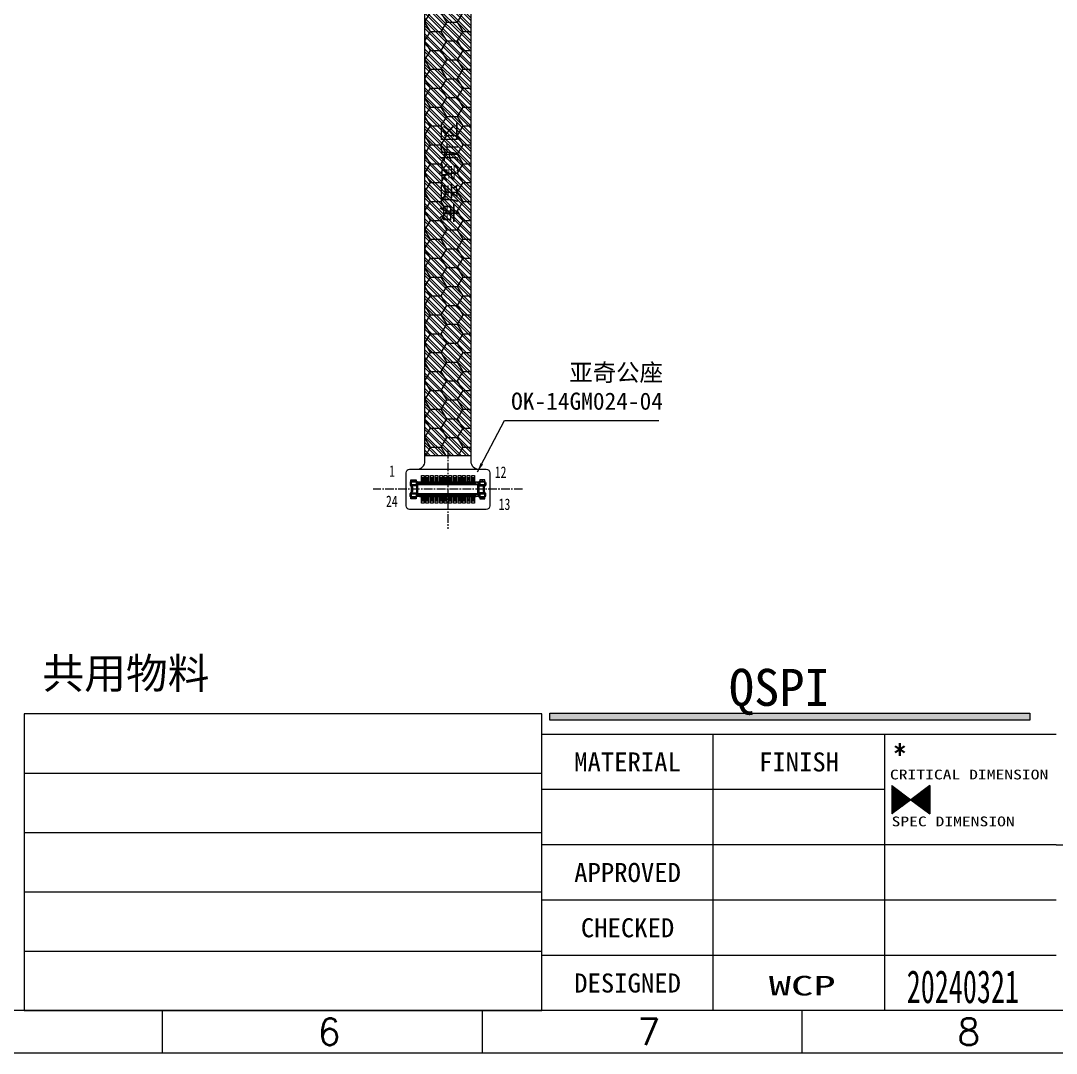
# Model space of a CAD drawing. Header units: millimetres. Extents: x 1134 to 2336, y -9 to 314.
# Drawn here: x 2180.6 to 2271.1, y 111.2 to 201.4 of the extents above; entities that cross this region are included whole.
import ezdxf
from ezdxf.enums import TextEntityAlignment as Align
from ezdxf.lldxf.tags import DXFTag

# ---------------------------------------------------------------- set-up
doc = ezdxf.new("R2010")
doc.units = ezdxf.units.MM
doc.linetypes.add('CENTER2', pattern=[1.125, 0.75, -0.125, 0.125, -0.125])
doc.layers.get('0').update_dxf_attribs({"lineweight": 5})
for name, color, linetype, lineweight in [('DIM', 3, 'Continuous', 5), ('FPC', 50, 'Continuous', 5), ('MFPC', 50, 'Continuous', 5), ('TFPC', 50, 'Continuous', 5), ('图框', 7, 'Continuous', 5)]:
    doc.layers.add(name, color=color, linetype=linetype, lineweight=lineweight)
doc.layers.add('EMI', color=5, linetype='Continuous')
doc.styles.add('RD', font='ROMAND.shx', dxfattribs={"width": 0.8})
doc.styles.get("Standard").update_dxf_attribs({"font": 'txt', "bigfont": 'gbcbig.shx'})
doc.styles.add('TEXTSTYLE_0', font='txt', dxfattribs={"width": 0.8})
doc.styles.add('W0$254', font='simplex', dxfattribs={"width": 0.75})
doc.styles.add('宋', font='SimSun.ttf', dxfattribs={"height": 2})
doc.styles.add('宋体', font='SimSun.ttf')
doc.styles.add('汉字', font='SimSun.ttf')
tags = doc.linetypes.add('CENTER', pattern=[0.6, 0.375, -0.075, 0.075, -0.075]).pattern_tags.tags
tags[10:11] = [DXFTag(74, 4), DXFTag(75, 0), DXFTag(340, '0'), DXFTag(46, 1.0), DXFTag(50, 0.0), DXFTag(44, 0.0), DXFTag(45, 0.0)]
tags[8:9] = [DXFTag(74, 4), DXFTag(75, 0), DXFTag(340, '0'), DXFTag(46, 1.0), DXFTag(50, 0.0), DXFTag(44, 0.0), DXFTag(45, 0.0)]
tags[6:7] = [DXFTag(74, 4), DXFTag(75, 0), DXFTag(340, '0'), DXFTag(46, 1.0), DXFTag(50, 0.0), DXFTag(44, 0.0), DXFTag(45, 0.0)]
tags[4:5] = [DXFTag(74, 4), DXFTag(75, 0), DXFTag(340, '0'), DXFTag(46, 1.0), DXFTag(50, 0.0), DXFTag(44, 0.0), DXFTag(45, 0.0)]
doc.dimstyles.new('DIM', dxfattribs={"dimtxt": 0.8, "dimasz": 0.8, "dimexe": 0, "dimexo": 0.5, "dimgap": 0.11, "dimtad": 0, "dimzin": 1, "dimdsep": 46, "dimtxsty": 'RD', "dimcen": 0, "dimclrd": 256, "dimclre": 256, "dimclrt": 256, "dimadec": 0, "dimazin": 0, "dimtm": 1e-09, "dimtfac": 1, "dimtofl": 0, "dimtmove": 0, "dimatfit": 3, "dimfxl": 1, "dimlwe": -1, "dimarcsym": 0})

# ---------------------------------------------------------------- blocks, each defined once
blk = doc.blocks.new('OK-14GM024-04-A')
at = {"color": 2, "lineweight": 5}
for points in [[(1196.474, 169.269), (1196.474, 169.719), (1195.944, 169.719), (1195.944, 169.269)], [(1197.604, 169.269), (1197.604, 169.719), (1197.074, 169.719), (1197.074, 169.269)], [(1196.474, 163.719), (1196.474, 163.269), (1195.944, 163.269), (1195.944, 163.719)], [(1197.604, 163.719), (1197.604, 163.269), (1197.074, 163.269), (1197.074, 163.719)]]:
    blk.add_lwpolyline(points, close=True, dxfattribs=at)
at = {"color": 2, "linetype": 'Continuous', "lineweight": 5}
for points in [[(1195.574, 168.809), (1196.224, 168.809), (1196.224, 168.579), (1195.574, 168.579)], [(1195.574, 168.409), (1196.224, 168.409), (1196.224, 168.179), (1195.574, 168.179)], [(1197.974, 168.579), (1197.324, 168.579), (1197.324, 168.809), (1197.974, 168.809)], [(1197.974, 168.179), (1197.324, 168.179), (1197.324, 168.409), (1197.974, 168.409)], [(1195.574, 168.009), (1196.224, 168.009), (1196.224, 167.779), (1195.574, 167.779)], [(1195.574, 167.609), (1196.224, 167.609), (1196.224, 167.379), (1195.574, 167.379)], [(1197.974, 167.779), (1197.324, 167.779), (1197.324, 168.009), (1197.974, 168.009)], [(1197.974, 167.379), (1197.324, 167.379), (1197.324, 167.609), (1197.974, 167.609)], [(1195.574, 167.209), (1196.224, 167.209), (1196.224, 166.979), (1195.574, 166.979)], [(1195.574, 166.809), (1196.224, 166.809), (1196.224, 166.579), (1195.574, 166.579)], [(1195.574, 166.409), (1196.224, 166.409), (1196.224, 166.179), (1195.574, 166.179)], [(1197.974, 166.979), (1197.324, 166.979), (1197.324, 167.209), (1197.974, 167.209)], [(1197.974, 166.579), (1197.324, 166.579), (1197.324, 166.809), (1197.974, 166.809)], [(1197.974, 166.179), (1197.324, 166.179), (1197.324, 166.409), (1197.974, 166.409)], [(1195.574, 166.009), (1196.224, 166.009), (1196.224, 165.779), (1195.574, 165.779)], [(1195.574, 165.609), (1196.224, 165.609), (1196.224, 165.379), (1195.574, 165.379)], [(1197.974, 165.779), (1197.324, 165.779), (1197.324, 166.009), (1197.974, 166.009)], [(1197.974, 165.379), (1197.324, 165.379), (1197.324, 165.609), (1197.974, 165.609)], [(1195.574, 165.209), (1196.224, 165.209), (1196.224, 164.979), (1195.574, 164.979)], [(1195.574, 164.809), (1196.224, 164.809), (1196.224, 164.579), (1195.574, 164.579)], [(1197.974, 164.979), (1197.324, 164.979), (1197.324, 165.209), (1197.974, 165.209)], [(1197.974, 164.579), (1197.324, 164.579), (1197.324, 164.809), (1197.974, 164.809)], [(1195.574, 164.409), (1196.224, 164.409), (1196.224, 164.179), (1195.574, 164.179)], [(1197.974, 164.179), (1197.324, 164.179), (1197.324, 164.409), (1197.974, 164.409)]]:
    blk.add_lwpolyline(points, close=True, dxfattribs=at)
at = {"layer": 'FPC', "color": 1, "linetype": 'CENTER2', "lineweight": 5}
for points in [[(1196.774, 173.021), (1196.774, 159.966)], [(1193.325, 166.494), (1200.223, 166.494)]]:
    blk.add_lwpolyline(points, dxfattribs=at)
at = {"layer": 'FPC', "lineweight": 5}
for points in [[(1196.064, 169.454), (1196.044, 169.454), (1196.044, 169.534), (1196.064, 169.534)], [(1197.484, 169.454), (1197.504, 169.454), (1197.504, 169.534), (1197.484, 169.534)], [(1196.064, 163.534), (1196.044, 163.534), (1196.044, 163.454), (1196.064, 163.454)], [(1197.484, 163.534), (1197.504, 163.534), (1197.504, 163.454), (1197.484, 163.454)]]:
    blk.add_lwpolyline(points, dxfattribs=at)
at = {"layer": 'FPC', "color": 7, "linetype": 'Continuous', "lineweight": 5}
for points in [[(1196.373, 169.191), (1196.344, 169.224), (1196.241, 169.224), (1196.238, 169.09), (1196.064, 169.264), (1196.064, 169.644, -0.414214), (1196.214, 169.794), (1196.404, 169.794), (1196.404, 169.144)], [(1196.344, 169.224), (1196.344, 169.714), (1196.214, 169.714, 0.414214), (1196.144, 169.644), (1196.064, 169.644)], [(1197.484, 169.644, 0.414214), (1197.334, 169.794), (1197.144, 169.794), (1197.144, 169.146)], [(1197.176, 163.797), (1197.204, 163.764), (1197.307, 163.764), (1197.314, 164.016), (1197.314, 163.781), (1197.404, 163.691), (1197.484, 163.724), (1197.484, 163.344, -0.414214), (1197.334, 163.194), (1197.144, 163.194), (1197.144, 163.844)], [(1197.204, 163.764), (1197.204, 163.274), (1197.334, 163.274, 0.414214), (1197.404, 163.344), (1197.484, 163.344)], [(1196.064, 163.344, 0.414214), (1196.214, 163.194), (1196.404, 163.194), (1196.594, 163.314), (1196.571, 163.394), (1196.977, 163.394), (1196.954, 163.314), (1197.144, 163.194)]]:
    blk.add_lwpolyline(points, format="xyb", dxfattribs=at)
for points in [[(1196.234, 168.971), (1196.134, 168.971), (1196.134, 169.194)], [(1196.144, 169.644), (1196.144, 169.184)], [(1196.214, 169.714), (1196.214, 169.794)], [(1196.339, 169.144), (1197.209, 169.144)], [(1196.341, 163.844), (1196.341, 169.144)], [(1196.353, 169.144), (1196.353, 163.844)], [(1197.171, 169.12), (1197.165, 169.114), (1196.383, 169.114), (1196.383, 163.874), (1196.378, 163.869)], [(1196.378, 169.119), (1196.383, 169.114)], [(1196.594, 169.674), (1196.404, 169.794)], [(1196.404, 169.699), (1196.571, 169.594)], [(1197.144, 169.224), (1196.404, 169.224)], [(1197.144, 169.794), (1196.954, 169.674)], [(1196.977, 169.594), (1197.144, 169.699)], [(1197.195, 163.844), (1197.195, 169.144)], [(1197.207, 169.144), (1197.207, 163.844)], [(1197.414, 169.194), (1197.414, 168.971), (1197.314, 168.971)], [(1197.334, 169.794), (1197.334, 169.714)], [(1197.404, 169.184), (1197.404, 169.644)], [(1196.126, 168.769), (1195.984, 168.769), (1195.969, 168.754), (1195.774, 168.754), (1195.774, 168.634), (1195.969, 168.634), (1195.984, 168.619), (1196.126, 168.619)], [(1196.126, 168.369), (1195.984, 168.369), (1195.969, 168.354), (1195.774, 168.354), (1195.774, 168.234), (1195.969, 168.234), (1195.984, 168.219), (1196.126, 168.219)], [(1196.115, 168.738), (1196.115, 168.65)], [(1196.115, 168.338), (1196.115, 168.25)], [(1196.141, 168.758), (1196.142, 168.758), (1196.121, 168.747), (1196.12, 168.729), (1196.12, 168.694), (1196.12, 168.677), (1196.12, 168.659), (1196.119, 168.642)], [(1196.141, 168.629), (1196.142, 168.629), (1196.119, 168.642)], [(1196.141, 168.358), (1196.142, 168.358), (1196.121, 168.347), (1196.12, 168.329), (1196.12, 168.294), (1196.12, 168.277), (1196.12, 168.259), (1196.119, 168.242)], [(1196.141, 168.229), (1196.142, 168.229), (1196.119, 168.242)], [(1196.126, 168.752), (1196.126, 168.816), (1196.241, 168.816), (1196.241, 168.971)], [(1196.126, 168.352), (1196.126, 168.416), (1196.241, 168.416), (1196.241, 168.571), (1196.126, 168.571), (1196.126, 168.635)], [(1196.126, 167.952), (1196.126, 168.016), (1196.241, 168.016), (1196.241, 168.171), (1196.126, 168.171), (1196.126, 168.235)], [(1196.141, 168.816), (1196.141, 168.571)], [(1196.141, 168.416), (1196.141, 168.171)], [(1196.145, 168.971), (1196.145, 168.816)], [(1196.145, 168.571), (1196.145, 168.416)], [(1196.156, 168.816), (1196.156, 168.971)], [(1196.156, 168.416), (1196.156, 168.571)], [(1196.161, 168.816), (1196.161, 168.971)], [(1196.161, 168.416), (1196.161, 168.571)], [(1196.171, 168.971), (1196.171, 168.816)], [(1196.171, 168.571), (1196.171, 168.416)], [(1197.165, 169.114), (1197.165, 163.874)], [(1197.307, 168.971), (1197.307, 168.816), (1197.423, 168.816), (1197.423, 168.752)], [(1197.423, 168.635), (1197.423, 168.571), (1197.307, 168.571), (1197.307, 168.416), (1197.423, 168.416), (1197.423, 168.352)], [(1197.423, 168.235), (1197.423, 168.171), (1197.307, 168.171), (1197.307, 168.016), (1197.423, 168.016), (1197.423, 167.952)], [(1197.377, 168.816), (1197.377, 168.971)], [(1197.377, 168.416), (1197.377, 168.571)], [(1197.388, 168.971), (1197.388, 168.816)], [(1197.388, 168.571), (1197.388, 168.416)], [(1197.392, 168.971), (1197.392, 168.816)], [(1197.392, 168.571), (1197.392, 168.416)], [(1197.403, 168.816), (1197.403, 168.971)], [(1197.403, 168.416), (1197.403, 168.571)], [(1197.407, 168.758), (1197.406, 168.758), (1197.429, 168.746)], [(1197.407, 168.629), (1197.406, 168.629), (1197.428, 168.641), (1197.428, 168.658), (1197.429, 168.693), (1197.429, 168.711), (1197.429, 168.728), (1197.429, 168.746)], [(1197.407, 168.358), (1197.406, 168.358), (1197.429, 168.346)], [(1197.407, 168.229), (1197.406, 168.229), (1197.428, 168.241), (1197.428, 168.258), (1197.429, 168.293), (1197.429, 168.311), (1197.429, 168.328), (1197.429, 168.346)], [(1197.407, 168.571), (1197.407, 168.816)], [(1197.407, 168.171), (1197.407, 168.416)], [(1197.423, 168.619), (1197.565, 168.619), (1197.58, 168.634), (1197.774, 168.634), (1197.774, 168.754), (1197.58, 168.754), (1197.565, 168.769), (1197.423, 168.769)], [(1197.423, 168.219), (1197.565, 168.219), (1197.58, 168.234), (1197.774, 168.234), (1197.774, 168.354), (1197.58, 168.354), (1197.565, 168.369), (1197.423, 168.369)], [(1197.434, 168.65), (1197.434, 168.738)], [(1197.434, 168.25), (1197.434, 168.338)], [(1196.126, 167.969), (1195.984, 167.969), (1195.969, 167.954), (1195.774, 167.954), (1195.774, 167.834), (1195.969, 167.834), (1195.984, 167.819), (1196.126, 167.819)], [(1196.126, 167.569), (1195.984, 167.569), (1195.969, 167.554), (1195.774, 167.554), (1195.774, 167.434), (1195.969, 167.434), (1195.984, 167.419), (1196.126, 167.419)], [(1196.115, 167.938), (1196.115, 167.85)], [(1196.115, 167.538), (1196.115, 167.45)], [(1196.141, 167.958), (1196.142, 167.958), (1196.121, 167.947), (1196.12, 167.929), (1196.12, 167.894), (1196.12, 167.877), (1196.12, 167.859), (1196.119, 167.842)], [(1196.141, 167.829), (1196.142, 167.829), (1196.119, 167.842)], [(1196.141, 167.558), (1196.142, 167.558), (1196.121, 167.547), (1196.12, 167.529), (1196.12, 167.494), (1196.12, 167.477), (1196.12, 167.459), (1196.119, 167.442)], [(1196.141, 167.429), (1196.142, 167.429), (1196.119, 167.442)], [(1196.126, 167.552), (1196.126, 167.616), (1196.241, 167.616), (1196.241, 167.771), (1196.126, 167.771), (1196.126, 167.835)], [(1196.126, 167.152), (1196.126, 167.216), (1196.241, 167.216), (1196.241, 167.371), (1196.126, 167.371), (1196.126, 167.435)], [(1196.141, 168.016), (1196.141, 167.771)], [(1196.141, 167.616), (1196.141, 167.371)], [(1196.145, 168.171), (1196.145, 168.016)], [(1196.145, 167.771), (1196.145, 167.616)], [(1196.145, 167.371), (1196.145, 167.216)], [(1196.156, 168.016), (1196.156, 168.171)], [(1196.156, 167.616), (1196.156, 167.771)], [(1196.156, 167.216), (1196.156, 167.371)], [(1196.161, 168.016), (1196.161, 168.171)], [(1196.161, 167.616), (1196.161, 167.771)], [(1196.161, 167.216), (1196.161, 167.371)], [(1196.171, 168.171), (1196.171, 168.016)], [(1196.171, 167.771), (1196.171, 167.616)], [(1196.171, 167.371), (1196.171, 167.216)], [(1197.423, 167.835), (1197.423, 167.771), (1197.307, 167.771), (1197.307, 167.616), (1197.423, 167.616), (1197.423, 167.552)], [(1197.423, 167.435), (1197.423, 167.371), (1197.307, 167.371), (1197.307, 167.216), (1197.423, 167.216), (1197.423, 167.152)], [(1197.377, 168.016), (1197.377, 168.171)], [(1197.377, 167.616), (1197.377, 167.771)], [(1197.377, 167.216), (1197.377, 167.371)], [(1197.388, 168.171), (1197.388, 168.016)], [(1197.388, 167.771), (1197.388, 167.616)], [(1197.388, 167.371), (1197.388, 167.216)], [(1197.392, 168.171), (1197.392, 168.016)], [(1197.392, 167.771), (1197.392, 167.616)], [(1197.392, 167.371), (1197.392, 167.216)], [(1197.403, 168.016), (1197.403, 168.171)], [(1197.403, 167.616), (1197.403, 167.771)], [(1197.403, 167.216), (1197.403, 167.371)], [(1197.407, 167.958), (1197.406, 167.958), (1197.429, 167.946)], [(1197.407, 167.829), (1197.406, 167.829), (1197.428, 167.841), (1197.428, 167.858), (1197.429, 167.893), (1197.429, 167.911), (1197.429, 167.928), (1197.429, 167.946)], [(1197.407, 167.558), (1197.406, 167.558), (1197.429, 167.546)], [(1197.407, 167.429), (1197.406, 167.429), (1197.428, 167.441), (1197.428, 167.458), (1197.429, 167.493), (1197.429, 167.511), (1197.429, 167.528), (1197.429, 167.546)], [(1197.407, 167.771), (1197.407, 168.016)], [(1197.407, 167.371), (1197.407, 167.616)], [(1197.423, 167.819), (1197.565, 167.819), (1197.58, 167.834), (1197.774, 167.834), (1197.774, 167.954), (1197.58, 167.954), (1197.565, 167.969), (1197.423, 167.969)], [(1197.423, 167.419), (1197.565, 167.419), (1197.58, 167.434), (1197.774, 167.434), (1197.774, 167.554), (1197.58, 167.554), (1197.565, 167.569), (1197.423, 167.569)], [(1197.434, 167.85), (1197.434, 167.938)], [(1197.434, 167.45), (1197.434, 167.538)], [(1196.126, 167.169), (1195.984, 167.169), (1195.969, 167.154), (1195.774, 167.154), (1195.774, 167.034), (1195.969, 167.034), (1195.984, 167.019), (1196.126, 167.019)], [(1196.126, 166.769), (1195.984, 166.769), (1195.969, 166.754), (1195.774, 166.754), (1195.774, 166.634), (1195.969, 166.634), (1195.984, 166.619), (1196.126, 166.619)], [(1196.115, 167.138), (1196.115, 167.05)], [(1196.115, 166.738), (1196.115, 166.65)], [(1196.141, 167.158), (1196.142, 167.158), (1196.121, 167.147), (1196.12, 167.129), (1196.12, 167.094), (1196.12, 167.077), (1196.12, 167.059), (1196.119, 167.042)], [(1196.141, 167.029), (1196.142, 167.029), (1196.119, 167.042)], [(1196.141, 166.758), (1196.142, 166.758), (1196.121, 166.747), (1196.12, 166.729), (1196.12, 166.694), (1196.12, 166.677), (1196.12, 166.659), (1196.119, 166.642)], [(1196.141, 166.629), (1196.142, 166.629), (1196.119, 166.642)], [(1196.126, 166.752), (1196.126, 166.816), (1196.241, 166.816), (1196.241, 166.971), (1196.126, 166.971), (1196.126, 167.035)], [(1196.126, 166.352), (1196.126, 166.416), (1196.241, 166.416), (1196.241, 166.571), (1196.126, 166.571), (1196.126, 166.635)], [(1196.141, 167.216), (1196.141, 166.971)], [(1196.141, 166.816), (1196.141, 166.571)], [(1196.141, 166.416), (1196.141, 166.171)], [(1196.145, 166.971), (1196.145, 166.816)], [(1196.145, 166.571), (1196.145, 166.416)], [(1196.156, 166.816), (1196.156, 166.971)], [(1196.156, 166.416), (1196.156, 166.571)], [(1196.161, 166.816), (1196.161, 166.971)], [(1196.161, 166.416), (1196.161, 166.571)], [(1196.171, 166.971), (1196.171, 166.816)], [(1196.171, 166.571), (1196.171, 166.416)], [(1197.423, 167.035), (1197.423, 166.971), (1197.307, 166.971), (1197.307, 166.816), (1197.423, 166.816), (1197.423, 166.752)], [(1197.423, 166.635), (1197.423, 166.571), (1197.307, 166.571), (1197.307, 166.416), (1197.423, 166.416), (1197.423, 166.352)], [(1197.324, 166.179), (1197.324, 166.409)], [(1197.377, 166.816), (1197.377, 166.971)], [(1197.377, 166.416), (1197.377, 166.571)], [(1197.388, 166.971), (1197.388, 166.816)], [(1197.388, 166.571), (1197.388, 166.416)], [(1197.392, 166.971), (1197.392, 166.816)], [(1197.392, 166.571), (1197.392, 166.416)], [(1197.403, 166.816), (1197.403, 166.971)], [(1197.403, 166.416), (1197.403, 166.571)], [(1197.407, 167.158), (1197.406, 167.158), (1197.429, 167.146)], [(1197.407, 167.029), (1197.406, 167.029), (1197.428, 167.041), (1197.428, 167.058), (1197.429, 167.093), (1197.429, 167.111), (1197.429, 167.128), (1197.429, 167.146)], [(1197.407, 166.758), (1197.406, 166.758), (1197.429, 166.746)], [(1197.407, 166.629), (1197.406, 166.629), (1197.428, 166.641), (1197.428, 166.658), (1197.429, 166.693), (1197.429, 166.711), (1197.429, 166.728), (1197.429, 166.746)], [(1197.407, 166.971), (1197.407, 167.216)], [(1197.407, 166.571), (1197.407, 166.816)], [(1197.407, 166.171), (1197.407, 166.416)], [(1197.423, 167.019), (1197.565, 167.019), (1197.58, 167.034), (1197.774, 167.034), (1197.774, 167.154), (1197.58, 167.154), (1197.565, 167.169), (1197.423, 167.169)], [(1197.423, 166.619), (1197.565, 166.619), (1197.58, 166.634), (1197.774, 166.634), (1197.774, 166.754), (1197.58, 166.754), (1197.565, 166.769), (1197.423, 166.769)], [(1197.434, 167.05), (1197.434, 167.138)], [(1197.434, 166.65), (1197.434, 166.738)], [(1196.126, 166.369), (1195.984, 166.369), (1195.969, 166.354), (1195.774, 166.354), (1195.774, 166.234), (1195.969, 166.234), (1195.984, 166.219), (1196.126, 166.219)], [(1196.126, 165.969), (1195.984, 165.969), (1195.969, 165.954), (1195.774, 165.954), (1195.774, 165.834), (1195.969, 165.834), (1195.984, 165.819), (1196.126, 165.819)], [(1196.126, 165.569), (1195.984, 165.569), (1195.969, 165.554), (1195.774, 165.554), (1195.774, 165.434), (1195.969, 165.434), (1195.984, 165.419), (1196.126, 165.419)], [(1196.115, 166.338), (1196.115, 166.25)], [(1196.115, 165.938), (1196.115, 165.85)], [(1196.115, 165.538), (1196.115, 165.45)], [(1196.141, 166.358), (1196.142, 166.358), (1196.121, 166.347), (1196.12, 166.329), (1196.12, 166.294), (1196.12, 166.277), (1196.12, 166.259), (1196.119, 166.242)], [(1196.141, 166.229), (1196.142, 166.229), (1196.119, 166.242)], [(1196.141, 165.958), (1196.142, 165.958), (1196.121, 165.947), (1196.12, 165.929), (1196.12, 165.894), (1196.12, 165.877), (1196.12, 165.859), (1196.119, 165.842)], [(1196.141, 165.829), (1196.142, 165.829), (1196.119, 165.842)], [(1196.141, 165.558), (1196.142, 165.558), (1196.121, 165.547), (1196.12, 165.529), (1196.12, 165.494), (1196.12, 165.477), (1196.12, 165.459), (1196.119, 165.442)], [(1196.126, 165.952), (1196.126, 166.016), (1196.241, 166.016), (1196.241, 166.171), (1196.126, 166.171), (1196.126, 166.235)], [(1196.126, 165.552), (1196.126, 165.616), (1196.241, 165.616), (1196.241, 165.771), (1196.126, 165.771), (1196.126, 165.835)], [(1196.141, 166.016), (1196.141, 165.771)], [(1196.141, 165.616), (1196.141, 165.371)], [(1196.145, 166.171), (1196.145, 166.016)], [(1196.145, 165.771), (1196.145, 165.616)], [(1196.156, 166.016), (1196.156, 166.171)], [(1196.156, 165.616), (1196.156, 165.771)], [(1196.161, 166.016), (1196.161, 166.171)], [(1196.161, 165.616), (1196.161, 165.771)], [(1196.171, 166.171), (1196.171, 166.016)], [(1196.171, 165.771), (1196.171, 165.616)], [(1197.423, 166.235), (1197.423, 166.171), (1197.307, 166.171), (1197.307, 166.016), (1197.423, 166.016), (1197.423, 165.952)], [(1197.423, 165.835), (1197.423, 165.771), (1197.307, 165.771), (1197.307, 165.616), (1197.423, 165.616), (1197.423, 165.552)], [(1197.377, 166.016), (1197.377, 166.171)], [(1197.377, 165.616), (1197.377, 165.771)], [(1197.388, 166.171), (1197.388, 166.016)], [(1197.388, 165.771), (1197.388, 165.616)], [(1197.392, 166.171), (1197.392, 166.016)], [(1197.392, 165.771), (1197.392, 165.616)], [(1197.403, 166.016), (1197.403, 166.171)], [(1197.403, 165.616), (1197.403, 165.771)], [(1197.407, 166.358), (1197.406, 166.358), (1197.429, 166.346)], [(1197.407, 166.229), (1197.406, 166.229), (1197.428, 166.241), (1197.428, 166.258), (1197.429, 166.293), (1197.429, 166.311), (1197.429, 166.328), (1197.429, 166.346)], [(1197.407, 165.958), (1197.406, 165.958), (1197.429, 165.946)], [(1197.407, 165.829), (1197.406, 165.829), (1197.428, 165.841), (1197.428, 165.858), (1197.429, 165.893), (1197.429, 165.911), (1197.429, 165.928), (1197.429, 165.946)], [(1197.407, 165.558), (1197.406, 165.558), (1197.429, 165.546)], [(1197.407, 165.429), (1197.406, 165.429), (1197.428, 165.441), (1197.428, 165.458), (1197.429, 165.493), (1197.429, 165.511), (1197.429, 165.528), (1197.429, 165.546)], [(1197.407, 165.771), (1197.407, 166.016)], [(1197.407, 165.371), (1197.407, 165.616)], [(1197.423, 166.219), (1197.565, 166.219), (1197.58, 166.234), (1197.774, 166.234), (1197.774, 166.354), (1197.58, 166.354), (1197.565, 166.369), (1197.423, 166.369)], [(1197.423, 165.819), (1197.565, 165.819), (1197.58, 165.834), (1197.774, 165.834), (1197.774, 165.954), (1197.58, 165.954), (1197.565, 165.969), (1197.423, 165.969)], [(1197.423, 165.419), (1197.565, 165.419), (1197.58, 165.434), (1197.774, 165.434), (1197.774, 165.554), (1197.58, 165.554), (1197.565, 165.569), (1197.423, 165.569)], [(1197.434, 166.25), (1197.434, 166.338)], [(1197.434, 165.85), (1197.434, 165.938)], [(1197.434, 165.45), (1197.434, 165.538)], [(1196.126, 165.169), (1195.984, 165.169), (1195.969, 165.154), (1195.774, 165.154), (1195.774, 165.034), (1195.969, 165.034), (1195.984, 165.019), (1196.126, 165.019)], [(1196.126, 164.769), (1195.984, 164.769), (1195.969, 164.754), (1195.774, 164.754), (1195.774, 164.634), (1195.969, 164.634), (1195.984, 164.619), (1196.126, 164.619)], [(1196.115, 165.138), (1196.115, 165.05)], [(1196.115, 164.738), (1196.115, 164.65)], [(1196.141, 165.429), (1196.142, 165.429), (1196.119, 165.442)], [(1196.141, 165.158), (1196.142, 165.158), (1196.121, 165.147), (1196.12, 165.129), (1196.12, 165.094), (1196.12, 165.077), (1196.12, 165.059), (1196.119, 165.042)], [(1196.141, 165.029), (1196.142, 165.029), (1196.119, 165.042)], [(1196.141, 164.758), (1196.142, 164.758), (1196.121, 164.747), (1196.12, 164.729), (1196.12, 164.694), (1196.12, 164.677), (1196.12, 164.659), (1196.119, 164.642)], [(1196.141, 164.629), (1196.142, 164.629), (1196.119, 164.642)], [(1196.126, 165.152), (1196.126, 165.216), (1196.241, 165.216), (1196.241, 165.371), (1196.126, 165.371), (1196.126, 165.435)], [(1196.126, 164.752), (1196.126, 164.816), (1196.241, 164.816), (1196.241, 164.971), (1196.126, 164.971), (1196.126, 165.035)], [(1196.126, 164.352), (1196.126, 164.416), (1196.241, 164.416), (1196.241, 164.571), (1196.126, 164.571), (1196.126, 164.635)], [(1196.141, 165.216), (1196.141, 164.971)], [(1196.141, 164.816), (1196.141, 164.571)], [(1196.145, 165.371), (1196.145, 165.216)], [(1196.145, 164.971), (1196.145, 164.816)], [(1196.156, 165.216), (1196.156, 165.371)], [(1196.156, 164.816), (1196.156, 164.971)], [(1196.161, 165.216), (1196.161, 165.371)], [(1196.161, 164.816), (1196.161, 164.971)], [(1196.171, 165.371), (1196.171, 165.216)], [(1196.171, 164.971), (1196.171, 164.816)], [(1197.423, 165.435), (1197.423, 165.371), (1197.307, 165.371), (1197.307, 165.216), (1197.423, 165.216), (1197.423, 165.152)], [(1197.423, 165.035), (1197.423, 164.971), (1197.307, 164.971), (1197.307, 164.816), (1197.423, 164.816), (1197.423, 164.752)], [(1197.423, 164.635), (1197.423, 164.571), (1197.307, 164.571), (1197.307, 164.416), (1197.423, 164.416), (1197.423, 164.352)], [(1197.324, 164.979), (1197.324, 165.209)], [(1197.324, 164.579), (1197.324, 164.809)], [(1197.377, 165.216), (1197.377, 165.371)], [(1197.377, 164.816), (1197.377, 164.971)], [(1197.388, 165.371), (1197.388, 165.216)], [(1197.388, 164.971), (1197.388, 164.816)], [(1197.392, 165.371), (1197.392, 165.216)], [(1197.392, 164.971), (1197.392, 164.816)], [(1197.403, 165.216), (1197.403, 165.371)], [(1197.403, 164.816), (1197.403, 164.971)], [(1197.407, 165.158), (1197.406, 165.158), (1197.429, 165.146)], [(1197.407, 165.029), (1197.406, 165.029), (1197.428, 165.041), (1197.428, 165.058), (1197.429, 165.093), (1197.429, 165.111), (1197.429, 165.128), (1197.429, 165.146)], [(1197.407, 164.758), (1197.406, 164.758), (1197.429, 164.746)], [(1197.407, 164.629), (1197.406, 164.629), (1197.428, 164.641), (1197.428, 164.658), (1197.429, 164.693), (1197.429, 164.711), (1197.429, 164.728), (1197.429, 164.746)], [(1197.407, 164.971), (1197.407, 165.216)], [(1197.407, 164.571), (1197.407, 164.816)], [(1197.423, 165.019), (1197.565, 165.019), (1197.58, 165.034), (1197.774, 165.034), (1197.774, 165.154), (1197.58, 165.154), (1197.565, 165.169), (1197.423, 165.169)], [(1197.423, 164.619), (1197.565, 164.619), (1197.58, 164.634), (1197.774, 164.634), (1197.774, 164.754), (1197.58, 164.754), (1197.565, 164.769), (1197.423, 164.769)], [(1197.434, 165.05), (1197.434, 165.138)], [(1197.434, 164.65), (1197.434, 164.738)], [(1196.126, 164.369), (1195.984, 164.369), (1195.969, 164.354), (1195.774, 164.354), (1195.774, 164.234), (1195.969, 164.234), (1195.984, 164.219), (1196.126, 164.219)], [(1196.136, 163.796), (1196.064, 163.724)], [(1196.115, 164.338), (1196.115, 164.25)], [(1196.141, 164.358), (1196.142, 164.358), (1196.121, 164.347), (1196.12, 164.329), (1196.12, 164.294), (1196.12, 164.277), (1196.12, 164.259), (1196.119, 164.242)], [(1196.141, 164.229), (1196.142, 164.229), (1196.119, 164.242)], [(1196.241, 164.016), (1196.241, 164.171), (1196.126, 164.171), (1196.126, 164.235)], [(1196.134, 163.794), (1196.134, 164.016), (1196.234, 164.016)], [(1196.141, 164.416), (1196.141, 164.171)], [(1196.145, 164.571), (1196.145, 164.416)], [(1196.145, 164.171), (1196.145, 164.016)], [(1196.156, 164.416), (1196.156, 164.571)], [(1196.156, 164.016), (1196.156, 164.171)], [(1196.161, 164.416), (1196.161, 164.571)], [(1196.161, 164.016), (1196.161, 164.171)], [(1196.171, 164.571), (1196.171, 164.416)], [(1196.171, 164.171), (1196.171, 164.016)], [(1197.209, 163.844), (1196.339, 163.844)], [(1197.169, 163.87), (1197.165, 163.874), (1196.383, 163.874)], [(1196.404, 163.841), (1196.404, 163.194)], [(1196.404, 163.764), (1197.144, 163.764)], [(1197.423, 164.235), (1197.423, 164.171), (1197.307, 164.171), (1197.307, 164.016)], [(1197.314, 164.016), (1197.414, 164.016), (1197.414, 163.794)], [(1197.377, 164.416), (1197.377, 164.571)], [(1197.377, 164.016), (1197.377, 164.171)], [(1197.388, 164.571), (1197.388, 164.416)], [(1197.388, 164.171), (1197.388, 164.016)], [(1197.392, 164.571), (1197.392, 164.416)], [(1197.392, 164.171), (1197.392, 164.016)], [(1197.403, 164.416), (1197.403, 164.571)], [(1197.403, 164.016), (1197.403, 164.171)], [(1197.407, 164.358), (1197.406, 164.358), (1197.429, 164.346)], [(1197.407, 164.229), (1197.406, 164.229), (1197.428, 164.241), (1197.428, 164.258), (1197.429, 164.293), (1197.429, 164.311), (1197.429, 164.328), (1197.429, 164.346)], [(1197.407, 164.171), (1197.407, 164.416)], [(1197.484, 163.724), (1197.412, 163.796)], [(1197.423, 164.219), (1197.565, 164.219), (1197.58, 164.234), (1197.774, 164.234), (1197.774, 164.354), (1197.58, 164.354), (1197.565, 164.369), (1197.423, 164.369)], [(1197.434, 164.25), (1197.434, 164.338)], [(1196.144, 163.691), (1196.144, 163.344)], [(1196.214, 163.194), (1196.214, 163.274)], [(1196.571, 163.394), (1196.404, 163.288)], [(1196.954, 163.314), (1196.594, 163.314)], [(1197.144, 163.288), (1196.977, 163.394)], [(1197.334, 163.274), (1197.334, 163.194)], [(1197.404, 163.344), (1197.404, 163.691)]]:
    blk.add_lwpolyline(points, dxfattribs=at)
blk.add_lwpolyline([(1196.594, 169.674), (1196.954, 169.674), (1196.977, 169.594), (1196.571, 169.594)], close=True, dxfattribs=at)
for points in [[(1197.311, 169.09), (1197.484, 169.264), (1197.484, 169.644), (1197.404, 169.644, 0.414214), (1197.334, 169.714), (1197.204, 169.714), (1197.204, 169.224), (1197.307, 169.224)], [(1196.234, 164.016), (1196.234, 163.781), (1196.144, 163.691), (1196.064, 163.724), (1196.064, 163.344), (1196.144, 163.344, 0.414214), (1196.214, 163.274), (1196.344, 163.274), (1196.344, 163.764), (1196.241, 163.764)]]:
    blk.add_lwpolyline(points, format="xyb", close=True, dxfattribs=at)
at = {"layer": 'FPC', "linetype": 'Continuous', "lineweight": 5}
for points in [[(1196.224, 168.809), (1196.224, 168.579)], [(1196.224, 168.409), (1196.224, 168.179)], [(1197.324, 168.579), (1197.324, 168.809)], [(1197.324, 168.179), (1197.324, 168.409)], [(1196.224, 168.009), (1196.224, 167.779)], [(1196.224, 167.609), (1196.224, 167.379)], [(1197.324, 167.779), (1197.324, 168.009)], [(1197.324, 167.379), (1197.324, 167.609)], [(1196.224, 167.209), (1196.224, 166.979)], [(1196.224, 166.809), (1196.224, 166.579)], [(1196.224, 166.409), (1196.224, 166.179)], [(1197.324, 166.979), (1197.324, 167.209)], [(1197.324, 166.579), (1197.324, 166.809)], [(1196.224, 166.009), (1196.224, 165.779)], [(1196.224, 165.609), (1196.224, 165.379)], [(1197.324, 165.779), (1197.324, 166.009)], [(1197.324, 165.379), (1197.324, 165.609)], [(1196.224, 165.209), (1196.224, 164.979)], [(1196.224, 164.809), (1196.224, 164.579)], [(1196.224, 164.409), (1196.224, 164.179)], [(1197.324, 164.179), (1197.324, 164.409)]]:
    blk.add_lwpolyline(points, dxfattribs=at)
at = {"layer": 'FPC', "color": 7, "linetype": 'Continuous', "lineweight": 5}
for centre, major_axis, ratio, start_param, end_param in [((1197.204, 169.774), (0.06, 0), 1, -3.141593, -1.864664), ((1197.204, 169.774), (0, -0.06), 1, -0.293868, 0), ((1196.234, 163.922), (-0.071, -0.171), 0.414214, -0.58404, 0.785398), ((1197.314, 163.922), (0.071, -0.171), 0.414214, -0.785398, 0.58404), ((1196.344, 163.214), (0, -0.06), 1, 2.847725, 3.141593), ((1196.344, 163.214), (0.06, 0), 1, 0, 1.276928)]:
    blk.add_ellipse(centre, major_axis=major_axis, ratio=ratio, start_param=start_param, end_param=end_param, dxfattribs=at)
for points, knots in [([(1196.34, 169.144), (1196.337, 169.144), (1196.332, 169.147), (1196.323, 169.153), (1196.311, 169.162), (1196.298, 169.173), (1196.284, 169.186), (1196.263, 169.204), (1196.248, 169.218), (1196.238, 169.227)], [0, 0, 0, 0, 0.049046, 0.136429, 0.251297, 0.38502, 0.531337, 0.684619, 1, 1, 1, 1]), ([(1196.344, 169.714), (1196.361, 169.714), (1196.393, 169.728), (1196.404, 169.76), (1196.404, 169.774)], [0, 0, 0, 0, 0.552762, 1, 1, 1, 1]), ([(1196.353, 169.144), (1196.354, 169.143), (1196.362, 169.134), (1196.37, 169.126), (1196.378, 169.119)], [0, 0, 0, 0, 0.104912, 1, 1, 1, 1]), ([(1196.404, 169.146), (1196.404, 169.149), (1196.4, 169.155), (1196.394, 169.165), (1196.384, 169.177), (1196.377, 169.186), (1196.373, 169.191)], [0, 0, 0, 0, 0.141578, 0.377094, 0.670418, 1, 1, 1, 1]), ([(1197.147, 169.153), (1197.146, 169.152), (1197.145, 169.15), (1197.144, 169.148), (1197.144, 169.146)], [0, 0, 0, 0, 0.319809, 1, 1, 1, 1]), ([(1197.204, 169.224), (1197.193, 169.211), (1197.177, 169.192), (1197.158, 169.169), (1197.15, 169.158), (1197.147, 169.153)], [0, 0, 0, 0, 0.55923, 0.806826, 1, 1, 1, 1]), ([(1197.195, 169.144), (1197.194, 169.143), (1197.186, 169.135), (1197.179, 169.127), (1197.171, 169.12)], [0, 0, 0, 0, 0.103827, 1, 1, 1, 1]), ([(1197.311, 169.227), (1197.3, 169.218), (1197.285, 169.204), (1197.265, 169.186), (1197.25, 169.173), (1197.237, 169.162), (1197.226, 169.153), (1197.216, 169.147), (1197.211, 169.144), (1197.209, 169.144)], [0, 0, 0, 0, 0.31538, 0.468662, 0.614979, 0.7487, 0.863569, 0.950953, 1, 1, 1, 1]), ([(1196.121, 168.747), (1196.12, 168.746), (1196.117, 168.744), (1196.115, 168.741), (1196.115, 168.738)], [0, 0, 0, 0, 0.281988, 1, 1, 1, 1]), ([(1196.115, 168.65), (1196.115, 168.647), (1196.116, 168.644), (1196.118, 168.642), (1196.119, 168.642)], [0, 0, 0, 0, 0.726651, 1, 1, 1, 1]), ([(1196.121, 168.347), (1196.12, 168.346), (1196.117, 168.344), (1196.115, 168.341), (1196.115, 168.338)], [0, 0, 0, 0, 0.281988, 1, 1, 1, 1]), ([(1196.115, 168.25), (1196.115, 168.247), (1196.116, 168.244), (1196.118, 168.242), (1196.119, 168.242)], [0, 0, 0, 0, 0.726651, 1, 1, 1, 1]), ([(1197.428, 168.641), (1197.429, 168.641), (1197.432, 168.643), (1197.433, 168.647), (1197.434, 168.65)], [0, 0, 0, 0, 0.281988, 1, 1, 1, 1]), ([(1197.428, 168.241), (1197.429, 168.241), (1197.432, 168.243), (1197.433, 168.247), (1197.434, 168.25)], [0, 0, 0, 0, 0.281988, 1, 1, 1, 1]), ([(1197.434, 168.738), (1197.433, 168.74), (1197.432, 168.743), (1197.43, 168.745), (1197.429, 168.746)], [0, 0, 0, 0, 0.726651, 1, 1, 1, 1]), ([(1197.434, 168.338), (1197.433, 168.34), (1197.432, 168.343), (1197.43, 168.345), (1197.429, 168.346)], [0, 0, 0, 0, 0.726651, 1, 1, 1, 1]), ([(1196.121, 167.947), (1196.12, 167.946), (1196.117, 167.944), (1196.115, 167.941), (1196.115, 167.938)], [0, 0, 0, 0, 0.281988, 1, 1, 1, 1]), ([(1196.115, 167.85), (1196.115, 167.847), (1196.116, 167.844), (1196.118, 167.842), (1196.119, 167.842)], [0, 0, 0, 0, 0.726651, 1, 1, 1, 1]), ([(1196.121, 167.547), (1196.12, 167.546), (1196.117, 167.544), (1196.115, 167.541), (1196.115, 167.538)], [0, 0, 0, 0, 0.281988, 1, 1, 1, 1]), ([(1196.115, 167.45), (1196.115, 167.447), (1196.116, 167.444), (1196.118, 167.442), (1196.119, 167.442)], [0, 0, 0, 0, 0.726651, 1, 1, 1, 1]), ([(1197.428, 167.841), (1197.429, 167.841), (1197.432, 167.843), (1197.433, 167.847), (1197.434, 167.85)], [0, 0, 0, 0, 0.281988, 1, 1, 1, 1]), ([(1197.428, 167.441), (1197.429, 167.441), (1197.432, 167.443), (1197.433, 167.447), (1197.434, 167.45)], [0, 0, 0, 0, 0.281988, 1, 1, 1, 1]), ([(1197.434, 167.938), (1197.433, 167.94), (1197.432, 167.943), (1197.43, 167.945), (1197.429, 167.946)], [0, 0, 0, 0, 0.726651, 1, 1, 1, 1]), ([(1197.434, 167.538), (1197.433, 167.54), (1197.432, 167.543), (1197.43, 167.545), (1197.429, 167.546)], [0, 0, 0, 0, 0.726651, 1, 1, 1, 1]), ([(1196.121, 167.147), (1196.12, 167.146), (1196.117, 167.144), (1196.115, 167.141), (1196.115, 167.138)], [0, 0, 0, 0, 0.281988, 1, 1, 1, 1]), ([(1196.115, 167.05), (1196.115, 167.047), (1196.116, 167.044), (1196.118, 167.042), (1196.119, 167.042)], [0, 0, 0, 0, 0.726651, 1, 1, 1, 1]), ([(1196.121, 166.747), (1196.12, 166.746), (1196.117, 166.744), (1196.115, 166.741), (1196.115, 166.738)], [0, 0, 0, 0, 0.281988, 1, 1, 1, 1]), ([(1196.115, 166.65), (1196.115, 166.647), (1196.116, 166.644), (1196.118, 166.642), (1196.119, 166.642)], [0, 0, 0, 0, 0.726651, 1, 1, 1, 1]), ([(1197.428, 167.041), (1197.429, 167.041), (1197.432, 167.043), (1197.433, 167.047), (1197.434, 167.05)], [0, 0, 0, 0, 0.281988, 1, 1, 1, 1]), ([(1197.428, 166.641), (1197.429, 166.641), (1197.432, 166.643), (1197.433, 166.647), (1197.434, 166.65)], [0, 0, 0, 0, 0.281988, 1, 1, 1, 1]), ([(1197.434, 167.138), (1197.433, 167.14), (1197.432, 167.143), (1197.43, 167.145), (1197.429, 167.146)], [0, 0, 0, 0, 0.726651, 1, 1, 1, 1]), ([(1197.434, 166.738), (1197.433, 166.74), (1197.432, 166.743), (1197.43, 166.745), (1197.429, 166.746)], [0, 0, 0, 0, 0.726651, 1, 1, 1, 1]), ([(1196.121, 166.347), (1196.12, 166.346), (1196.117, 166.344), (1196.115, 166.341), (1196.115, 166.338)], [0, 0, 0, 0, 0.281988, 1, 1, 1, 1]), ([(1196.115, 166.25), (1196.115, 166.247), (1196.116, 166.244), (1196.118, 166.242), (1196.119, 166.242)], [0, 0, 0, 0, 0.726651, 1, 1, 1, 1]), ([(1196.121, 165.947), (1196.12, 165.946), (1196.117, 165.944), (1196.115, 165.941), (1196.115, 165.938)], [0, 0, 0, 0, 0.281988, 1, 1, 1, 1]), ([(1196.115, 165.85), (1196.115, 165.847), (1196.116, 165.844), (1196.118, 165.842), (1196.119, 165.842)], [0, 0, 0, 0, 0.726651, 1, 1, 1, 1]), ([(1196.121, 165.547), (1196.12, 165.546), (1196.117, 165.544), (1196.115, 165.541), (1196.115, 165.538)], [0, 0, 0, 0, 0.281988, 1, 1, 1, 1]), ([(1197.428, 166.241), (1197.429, 166.241), (1197.432, 166.243), (1197.433, 166.247), (1197.434, 166.25)], [0, 0, 0, 0, 0.281988, 1, 1, 1, 1]), ([(1197.428, 165.841), (1197.429, 165.841), (1197.432, 165.843), (1197.433, 165.847), (1197.434, 165.85)], [0, 0, 0, 0, 0.281988, 1, 1, 1, 1]), ([(1197.434, 166.338), (1197.433, 166.34), (1197.432, 166.343), (1197.43, 166.345), (1197.429, 166.346)], [0, 0, 0, 0, 0.726651, 1, 1, 1, 1]), ([(1197.434, 165.938), (1197.433, 165.94), (1197.432, 165.943), (1197.43, 165.945), (1197.429, 165.946)], [0, 0, 0, 0, 0.726651, 1, 1, 1, 1]), ([(1197.434, 165.538), (1197.433, 165.54), (1197.432, 165.543), (1197.43, 165.545), (1197.429, 165.546)], [0, 0, 0, 0, 0.726651, 1, 1, 1, 1]), ([(1196.115, 165.45), (1196.115, 165.447), (1196.116, 165.444), (1196.118, 165.442), (1196.119, 165.442)], [0, 0, 0, 0, 0.726651, 1, 1, 1, 1]), ([(1196.121, 165.147), (1196.12, 165.146), (1196.117, 165.144), (1196.115, 165.141), (1196.115, 165.138)], [0, 0, 0, 0, 0.281988, 1, 1, 1, 1]), ([(1196.115, 165.05), (1196.115, 165.047), (1196.116, 165.044), (1196.118, 165.042), (1196.119, 165.042)], [0, 0, 0, 0, 0.726651, 1, 1, 1, 1]), ([(1196.121, 164.747), (1196.12, 164.746), (1196.117, 164.744), (1196.115, 164.741), (1196.115, 164.738)], [0, 0, 0, 0, 0.281988, 1, 1, 1, 1]), ([(1196.115, 164.65), (1196.115, 164.647), (1196.116, 164.644), (1196.118, 164.642), (1196.119, 164.642)], [0, 0, 0, 0, 0.726651, 1, 1, 1, 1]), ([(1197.428, 165.441), (1197.429, 165.441), (1197.432, 165.443), (1197.433, 165.447), (1197.434, 165.45)], [0, 0, 0, 0, 0.281988, 1, 1, 1, 1]), ([(1197.428, 165.041), (1197.429, 165.041), (1197.432, 165.043), (1197.433, 165.047), (1197.434, 165.05)], [0, 0, 0, 0, 0.281988, 1, 1, 1, 1]), ([(1197.428, 164.641), (1197.429, 164.641), (1197.432, 164.643), (1197.433, 164.647), (1197.434, 164.65)], [0, 0, 0, 0, 0.281988, 1, 1, 1, 1]), ([(1197.434, 165.138), (1197.433, 165.14), (1197.432, 165.143), (1197.43, 165.145), (1197.429, 165.146)], [0, 0, 0, 0, 0.726651, 1, 1, 1, 1]), ([(1197.434, 164.738), (1197.433, 164.74), (1197.432, 164.743), (1197.43, 164.745), (1197.429, 164.746)], [0, 0, 0, 0, 0.726651, 1, 1, 1, 1]), ([(1196.121, 164.347), (1196.12, 164.346), (1196.117, 164.344), (1196.115, 164.341), (1196.115, 164.338)], [0, 0, 0, 0, 0.281988, 1, 1, 1, 1]), ([(1196.115, 164.25), (1196.115, 164.247), (1196.116, 164.244), (1196.118, 164.242), (1196.119, 164.242)], [0, 0, 0, 0, 0.726651, 1, 1, 1, 1]), ([(1196.238, 163.761), (1196.248, 163.77), (1196.263, 163.784), (1196.284, 163.802), (1196.298, 163.814), (1196.311, 163.825), (1196.323, 163.835), (1196.332, 163.84), (1196.337, 163.844), (1196.34, 163.844)], [0, 0, 0, 0, 0.31538, 0.468662, 0.614979, 0.7487, 0.863569, 0.950953, 1, 1, 1, 1]), ([(1196.344, 163.764), (1196.355, 163.777), (1196.371, 163.795), (1196.391, 163.819), (1196.399, 163.829), (1196.402, 163.834)], [0, 0, 0, 0, 0.55923, 0.806826, 1, 1, 1, 1]), ([(1196.353, 163.844), (1196.354, 163.845), (1196.363, 163.853), (1196.371, 163.861), (1196.378, 163.869)], [0, 0, 0, 0, 0.105367, 1, 1, 1, 1]), ([(1196.402, 163.834), (1196.402, 163.835), (1196.403, 163.837), (1196.404, 163.84), (1196.404, 163.841)], [0, 0, 0, 0, 0.319809, 1, 1, 1, 1]), ([(1197.144, 163.841), (1197.144, 163.839), (1197.148, 163.832), (1197.155, 163.823), (1197.165, 163.81), (1197.172, 163.802), (1197.176, 163.797)], [0, 0, 0, 0, 0.141578, 0.377094, 0.670418, 1, 1, 1, 1]), ([(1197.195, 163.844), (1197.194, 163.845), (1197.186, 163.854), (1197.177, 163.862), (1197.169, 163.87)], [0, 0, 0, 0, 0.106413, 1, 1, 1, 1]), ([(1197.209, 163.844), (1197.211, 163.844), (1197.216, 163.84), (1197.226, 163.835), (1197.237, 163.825), (1197.25, 163.814), (1197.265, 163.802), (1197.285, 163.784), (1197.3, 163.77), (1197.311, 163.761)], [0, 0, 0, 0, 0.049046, 0.136429, 0.251297, 0.38502, 0.531337, 0.684619, 1, 1, 1, 1]), ([(1197.428, 164.241), (1197.429, 164.241), (1197.432, 164.243), (1197.433, 164.247), (1197.434, 164.25)], [0, 0, 0, 0, 0.281988, 1, 1, 1, 1]), ([(1197.434, 164.338), (1197.433, 164.34), (1197.432, 164.343), (1197.43, 164.345), (1197.429, 164.346)], [0, 0, 0, 0, 0.726651, 1, 1, 1, 1]), ([(1197.204, 163.274), (1197.187, 163.274), (1197.155, 163.259), (1197.144, 163.227), (1197.144, 163.214)], [0, 0, 0, 0, 0.552762, 1, 1, 1, 1])]:
    blk.add_open_spline(points, degree=3, knots=knots, dxfattribs=at)
at = {"layer": 'FPC', "lineweight": 5, "insert": (1197.412, 169.178), "char_height": 0.005, "width": 62.50487, "attachment_point": 1, "rotation": 270, "style": '汉字'}
blk.add_mtext('REX CON: OK-14M024-04', dxfattribs=at)

msp = doc.modelspace()

# ---------------------------------------------------------------- hatches: boundary and pattern name
at = {"layer": 'EMI', "lineweight": 5}
h = msp.add_hatch(dxfattribs=at)
h.set_pattern_fill('HONEY', color=256, scale=0.3)
h.set_pattern_definition([(0, (577.6276, 0), (1.42875, 0.824889), [0.9525, -1.905]), (120, (577.6276, 0), (-1.42874983, 0.8248893), [0.9525, -1.905]), (60, (577.6276, 0), (1.7e-07, 1.6497783), [-1.905, 0.9525])])
edge = h.paths.add_edge_path()
edge.add_line((2229.693, 216.392), (2239.083, 216.392))
edge.add_line((2239.083, 216.392), (2239.083, 209.539))
edge.add_arc((2238.083, 209.539), 1, 270, 360, ccw=False)
edge.add_line((2238.083, 208.539), (2221.934, 208.539))
edge.add_arc((2221.934, 206.539), 2, 90, 180)
edge.add_line((2219.934, 206.539), (2219.934, 163.392))
edge.add_line((2219.934, 163.392), (2215.934, 163.392))
edge.add_line((2215.934, 163.392), (2215.934, 206.539))
edge.add_arc((2213.934, 206.539), 2, 0, 90)
edge.add_line((2213.934, 208.539), (2204.603, 208.539))
edge.add_arc((2204.603, 209.539), 1, 180, 270, ccw=False)
edge.add_line((2203.603, 209.539), (2203.603, 213.072))
edge.add_line((2203.603, 213.072), (2212.949, 213.072))
edge.add_line((2212.949, 213.072), (2212.949, 219.539))
edge.add_line((2212.949, 219.539), (2228.693, 219.539))
edge.add_line((2228.693, 219.539), (2228.693, 217.392))
edge.add_arc((2229.693, 217.392), 1, 180, 270)
at = {"layer": 'TFPC', "lineweight": 5}
h = msp.add_hatch(dxfattribs=at)
h.set_pattern_fill('ANSI32', color=252, scale=0.05)
h.set_pattern_definition([(135, (3755.1455, -1e-12), (0.3367596, 0.3367596), []), (135, (3754.921, -1e-12), (0.3367596, 0.3367596), [])])
h.paths.add_polyline_path([(2215.934, 206.539), (2219.934, 206.539), (2219.934, 163.392), (2215.934, 163.392)])
at = {"layer": '图框', "lineweight": 5}
h = msp.add_hatch(color=3, dxfattribs=at)
h.dxf.hatch_style = 1
h.paths.add_polyline_path([(2268.76, 140.319), (2268.76, 140.918), (2226.839, 140.918), (2226.839, 140.319)])

# ---------------------------------------------------------------- linework, layer by layer
at = {"layer": 'EMI', "lineweight": 5}
msp.add_lwpolyline([(2229.693, 216.392), (2239.083, 216.392), (2239.083, 209.539, -0.414214), (2238.083, 208.539), (2221.934, 208.539, 0.414214), (2219.934, 206.539), (2219.934, 163.392), (2215.934, 163.392), (2215.934, 206.539, 0.414214), (2213.934, 208.539), (2204.603, 208.539, -0.414214), (2203.603, 209.539), (2203.603, 213.072), (2212.949, 213.072), (2212.949, 219.539), (2228.693, 219.539), (2228.693, 217.392, 0.414214)], format="xyb", close=True, dxfattribs=at)
at = {"layer": 'FPC', "color": 4, "lineweight": 5}
msp.add_lwpolyline([(2214.584, 162.217), (2221.284, 162.217, -0.414214), (2221.584, 161.917), (2221.584, 159.017, -0.414214), (2221.284, 158.717), (2214.584, 158.717, -0.414214), (2214.284, 159.017), (2214.284, 161.917, -0.414214)], format="xyb", close=True, dxfattribs=at)
at = {"layer": 'MFPC', "color": 2}
msp.add_lwpolyline([(2219.934, 206.539), (2219.934, 162.917, 0.414214), (2220.634, 162.217), (2221.284, 162.217, -0.414214), (2221.584, 161.917), (2221.584, 159.017, -0.414214), (2221.284, 158.717), (2214.584, 158.717, -0.414214), (2214.284, 159.017), (2214.284, 161.917, -0.414214), (2214.584, 162.217), (2215.234, 162.217, 0.414214), (2215.934, 162.917), (2215.934, 206.539, 0.414214)], format="xyb", dxfattribs=at)
at = {"layer": 'TFPC', "color": 252, "lineweight": 5}
msp.add_lwpolyline([(2215.934, 206.539), (2219.934, 206.539), (2219.934, 163.392), (2215.934, 163.392)], close=True, dxfattribs=at)
at = {"layer": '图框', "linetype": 'Continuous', "lineweight": 5}
for p, q in [((2226.134, 114.939), (2226.134, 139.068)), ((2241.111, 114.939), (2241.111, 139.068)), ((2256.088, 114.939), (2256.088, 139.068)), ((2256.088, 134.242), (2226.134, 134.242)), ((2271.065, 129.416), (2226.134, 129.416)), ((2271.065, 129.416), (2332.637, 129.416)), ((2271.065, 124.59), (2226.134, 124.59)), ((2271.065, 119.764), (2226.134, 119.764))]:
    msp.add_line(p, q, dxfattribs=at)
at = {"layer": '图框', "color": 1, "linetype": 'Continuous'}
for p, q in [((2256.704, 134.608), (2258.369, 133.36)), ((2256.704, 134.608), (2256.704, 132.112)), ((2256.704, 134.57), (2256.726, 134.592)), ((2256.704, 134.458), (2256.79, 134.544)), ((2256.704, 134.346), (2256.854, 134.496)), ((2256.704, 134.234), (2256.918, 134.448)), ((2256.704, 134.122), (2256.982, 134.4)), ((2256.704, 134.01), (2257.046, 134.352)), ((2256.704, 133.898), (2257.11, 134.304)), ((2256.704, 133.786), (2257.174, 134.256)), ((2256.704, 133.674), (2257.238, 134.208)), ((2256.704, 133.562), (2257.303, 134.16)), ((2256.704, 133.45), (2257.367, 134.112)), ((2256.704, 133.338), (2257.431, 134.064)), ((2256.704, 133.225), (2257.495, 134.016)), ((2256.704, 133.113), (2257.559, 133.968)), ((2256.704, 133.001), (2257.623, 133.92)), ((2256.704, 132.889), (2257.687, 133.872)), ((2260.033, 134.608), (2258.369, 133.36)), ((2258.519, 133.247), (2259.425, 134.153)), ((2258.583, 133.199), (2259.873, 134.489)), ((2258.648, 133.151), (2260.033, 134.536)), ((2258.712, 133.103), (2260.033, 134.424)), ((2258.776, 133.055), (2260.033, 134.312)), ((2258.84, 133.007), (2260.033, 134.2)), ((2258.904, 132.959), (2260.033, 134.088)), ((2258.968, 132.911), (2260.033, 133.976)), ((2259.032, 132.863), (2260.033, 133.864)), ((2260.033, 134.608), (2260.033, 132.112)), ((2256.704, 132.777), (2257.751, 133.824)), ((2256.704, 132.665), (2257.815, 133.776)), ((2256.704, 132.553), (2257.879, 133.728)), ((2256.704, 132.441), (2257.943, 133.68)), ((2256.704, 132.329), (2258.007, 133.631)), ((2256.704, 132.217), (2258.071, 133.583)), ((2258.369, 133.36), (2256.704, 132.112)), ((2256.735, 132.135), (2258.135, 133.535)), ((2257.183, 132.471), (2258.199, 133.487)), ((2257.632, 132.808), (2258.263, 133.439)), ((2258.08, 133.144), (2258.327, 133.391)), ((2258.369, 133.36), (2260.033, 132.112)), ((2258.391, 133.343), (2258.528, 133.48)), ((2258.455, 133.295), (2258.977, 133.816)), ((2259.096, 132.815), (2260.033, 133.752)), ((2259.16, 132.767), (2260.033, 133.64)), ((2259.224, 132.719), (2260.033, 133.528)), ((2259.288, 132.671), (2260.033, 133.415)), ((2259.352, 132.623), (2260.033, 133.303)), ((2259.416, 132.575), (2260.033, 133.191)), ((2259.48, 132.527), (2260.033, 133.079)), ((2259.544, 132.479), (2260.033, 132.967)), ((2259.608, 132.431), (2260.033, 132.855)), ((2259.672, 132.383), (2260.033, 132.743)), ((2259.736, 132.335), (2260.033, 132.631)), ((2259.8, 132.287), (2260.033, 132.519)), ((2259.864, 132.238), (2260.033, 132.407)), ((2259.928, 132.19), (2260.033, 132.295)), ((2259.992, 132.142), (2260.033, 132.183))]:
    msp.add_line(p, q, dxfattribs=at)
at = {"layer": '图框', "color": 7, "linetype": 'ByBlock', "lineweight": 5, "ltscale": 0.55}
for p, q in [((2332.637, 114.939), (2053.335, 114.939)), ((2192.986, 114.939), (2192.986, 111.214)), ((2192.986, 114.939), (2192.986, 111.214)), ((2220.916, 114.939), (2220.916, 111.214)), ((2248.847, 114.939), (2248.847, 111.214))]:
    msp.add_line(p, q, dxfattribs=at)
msp.add_lwpolyline([(2049.61, 314.203), (2336.362, 314.203), (2336.362, 111.214), (2049.61, 111.214)], close=True, dxfattribs=at)
at = {"layer": '图框', "linetype": 'Continuous', "lineweight": 5}
msp.add_lwpolyline([(2180.922, 140.863), (2180.922, 114.939), (2226.134, 114.939), (2226.134, 140.863)], close=True, dxfattribs=at)
at = {"layer": '图框', "color": 3, "lineweight": 5}
msp.add_lwpolyline([(2226.839, 140.319), (2226.839, 140.918), (2268.76, 140.918), (2268.76, 140.319)], close=True, dxfattribs=at)
at = {"layer": '图框', "linetype": 'Continuous', "lineweight": 5}
for points in [[(2271.065, 139.068), (2226.134, 139.068)], [(2180.922, 135.678), (2226.134, 135.678)], [(2180.922, 130.493), (2226.134, 130.493)], [(2180.922, 125.308), (2226.134, 125.308)], [(2180.922, 120.123), (2226.134, 120.123)]]:
    msp.add_lwpolyline(points, dxfattribs=at)

# ---------------------------------------------------------------- block references
at = {"layer": 'FPC', "color": 1, "linetype": 'CENTER', "lineweight": 5, "rotation": 270}
msp.add_blockref('OK-14GM024-04-A', (2051.441, 1357.241), dxfattribs=at)

# ---------------------------------------------------------------- texts
at = {"layer": 'DIM', "color": 3, "insert": (2236.719, 171.416), "char_height": 1.5, "width": 17.34726, "attachment_point": 3, "style": '宋体'}
msp.add_mtext('亚奇公座OK-14GM024-04', dxfattribs=at)
at = {"layer": 'FPC', "color": 1, "linetype": 'Continuous', "char_height": 1, "width": 1, "attachment_point": 3, "style": 'W0$254'}
for s, insert in [('{\\fSimSun|b0|i0|c134|p2;1}', (2213.315, 162.559)), ('{\\fSimSun|b0|i0|c134|p2;12}', (2223.048, 162.466)), ('{\\fSimSun|b0|i0|c134|p2;24}', (2213.546, 159.921)), ('{\\fSimSun|b0|i0|c134|p2;13}', (2223.386, 159.664))]:
    msp.add_mtext(s, dxfattribs=dict(at, insert=insert))
at = {"layer": 'TFPC', "color": 255, "lineweight": 5, "insert": (2218.852, 183.704), "char_height": 1.3, "width": 11.22995, "attachment_point": 7, "rotation": 90, "style": '汉字'}
msp.add_mtext('{\\fMicrosoft YaHei|b0|i0|c134|p34;单层弯折区}', dxfattribs=at)
at = {"layer": '图框', "linetype": 'Continuous', "lineweight": 5}
for s, height, style, width, p, p2 in [('MATERIAL', 1.6641, 'TEXTSTYLE_0', 0.763636, (2228.963, 135.823), (2238.282, 135.823)), ('FINISH', 1.6641, 'TEXTSTYLE_0', 0.84, (2245.105, 135.823), (2252.094, 135.823)), ('CRITICAL DIMENSION', 0.85369, 'TEXTSTYLE_0', 0.991837, (2256.538, 135.13), (2270.367, 135.13)), ('SPEC DIMENSION', 0.85369, 'TEXTSTYLE_0', 0.969231, (2256.676, 131.037), (2267.432, 131.037)), ('APPROVED', 1.6641, 'TEXTSTYLE_0', 0.7, (2228.963, 126.171), (2238.282, 126.171)), ('CHECKED', 1.6641, 'TEXTSTYLE_0', 0.735, (2229.546, 121.345), (2237.7, 121.345)), ('DESIGNED', 1.6641, 'TEXTSTYLE_0', 0.763636, (2228.963, 116.519), (2238.282, 116.519)), ('WCP', 1.7112, '宋', 1.589353, (2245.958, 116.264), (2251.793, 116.264)), ('20240321', 2.875, '宋', 0.596007, (2258.005, 115.599), (2267.807, 115.599))]:
    msp.add_text(s, height=height, dxfattribs=dict(at, style=style, width=width)).set_placement(p, p2, align=Align.FIT)
at = {"layer": '图框', "color": 1, "lineweight": 5, "attachment_point": 1}
for s, insert, char_height, width in [('{\\fSimSun|b0|i0|c134|p2;共用物料}', (2182.522, 145.734), 2.67321, 67.9937), ('{\\fSimSun|b0|i0|c134|p54;QSPI}', (2242.474, 144.788), 3.23459, 32.56552)]:
    msp.add_mtext(s, dxfattribs=dict(at, insert=insert, char_height=char_height, width=width))
at = {"layer": '图框', "color": 1, "linetype": 'Continuous', "lineweight": 5, "insert": (2256.736, 138.306), "char_height": 1.943, "width": 2.93665, "attachment_point": 1}
msp.add_mtext('*', dxfattribs=at)
at = {"layer": '图框', "color": 7, "linetype": 'ByBlock', "lineweight": 5, "ltscale": 0.55, "char_height": 2.328, "width": 3.96258, "attachment_point": 7}
for s, insert in [('6', (2206.568, 111.915)), ('7', (2234.498, 111.915)), ('8', (2262.428, 111.915))]:
    msp.add_mtext(s, dxfattribs=dict(at, insert=insert))

# ---------------------------------------------------------------- leaders
at = {"layer": 'DIM', "lineweight": 5}
msp.add_leader([(2220.52, 161.987), (2222.879, 166.475), (2236.351, 166.475)], dimstyle='DIM', override={"dimgap": 0.11, "dimtad": 0, "dimfxl": 1.25, "dimlwd": 5, "dimlwe": 5, "dimarcsym": 1}, dxfattribs=at)

doc.saveas('drawing.dxf')
